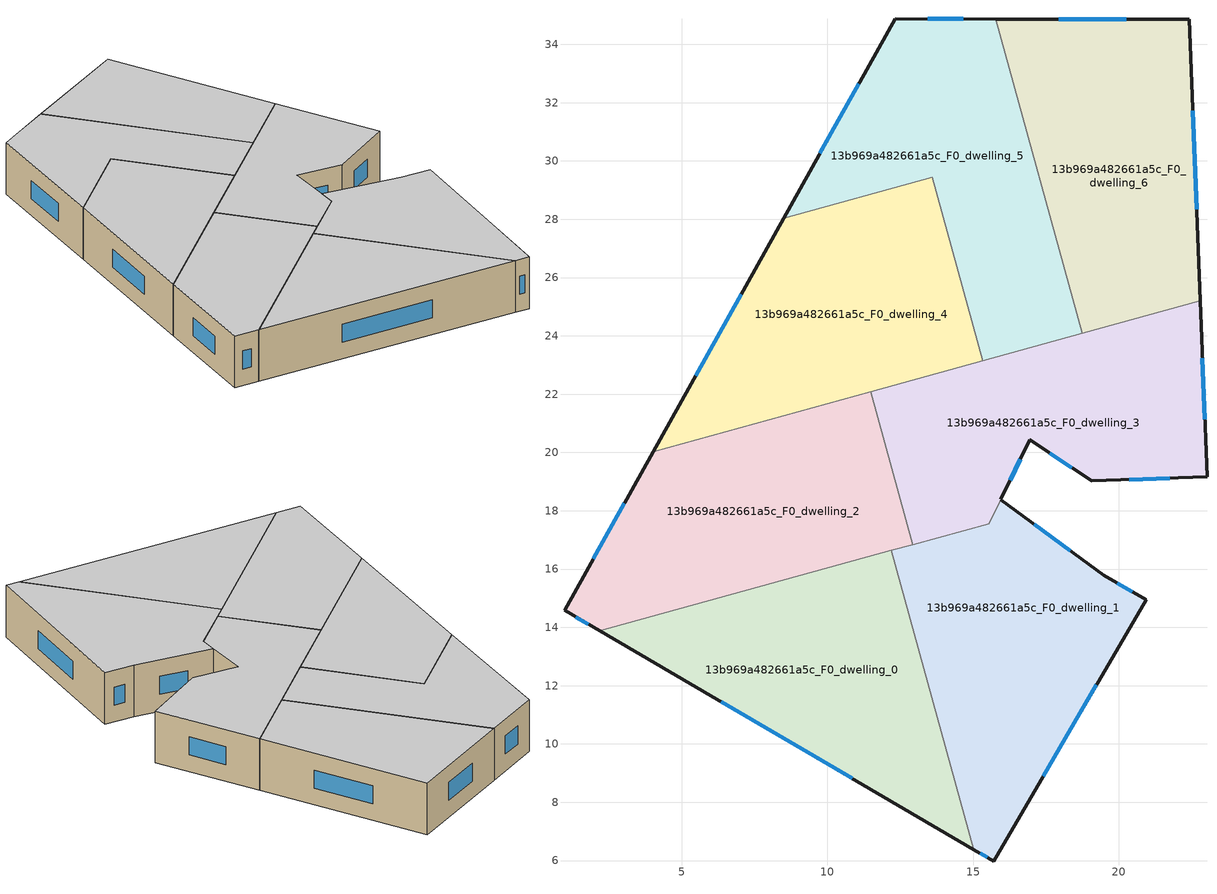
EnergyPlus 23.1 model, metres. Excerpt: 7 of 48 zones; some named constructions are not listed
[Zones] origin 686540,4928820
13b969a482661a5c_F0_dwelling_0
 floor ground (EU_floor_Construction): 12.2,16.64 15.03,6.38 2.19,13.88 z0
 wall outside (EU_wall_Construction): 2.19,13.88 15.03,6.38 z0:3
 wall to 13b969a482661a5c_F0_dwelling_1 (EU_wall_Construction): 15.03,6.38 12.2,16.64 z0:3
 wall to 13b969a482661a5c_F0_dwelling_2 (EU_wall_Construction): 12.2,16.64 2.19,13.88 z0:3
 window (EU_Window_Construction): 6.36,11.44 10.85,8.82 z0.98:2.02
 ceiling to 13b969a482661a5c_F1_dwelling_0 (EU_floor_Construction): 15.03,6.38 12.2,16.64 2.19,13.88 z3
13b969a482661a5c_F0_dwelling_1
 floor ground (EU_floor_Construction): 19.47,15.79 20.93,14.94 15.7,5.98 15.03,6.38 12.2,16.64 15.56,17.56 15.95,18.38 z0
 wall outside (EU_wall_Construction): 15.03,6.38 15.7,5.98 20.93,14.94 19.47,15.79 15.95,18.38 z0:3
 wall to 13b969a482661a5c_F0_dwelling_3 (EU_wall_Construction): 15.95,18.38 15.56,17.56 / 15.55,17.56 12.93,16.84 z0:3
 wall to 13b969a482661a5c_F0_dwelling_2 (EU_wall_Construction): 12.93,16.84 12.2,16.64 z0:3
 window (EU_Window_Construction): 18.33,16.63 17.1,17.54 / 20.46,15.22 19.95,15.52 / 17.4,8.9 19.23,12.03 / 15.25,6.25 15.48,6.11 z0.98:2.02
 ceiling to 13b969a482661a5c_F1_dwelling_1 (EU_floor_Construction): 15.7,5.98 20.93,14.94 19.47,15.79 15.95,18.38 15.56,17.56 12.2,16.64 15.03,6.38 z3
13b969a482661a5c_F0_dwelling_2
 floor ground (EU_floor_Construction): 11.49,22.09 12.93,16.84 2.19,13.88 0.98,14.58 4.03,20.03 z0
 wall outside (EU_wall_Construction): 4.03,20.03 0.98,14.58 2.19,13.88 z0:3
 wall to 13b969a482661a5c_F0_dwelling_3 (EU_wall_Construction): 12.93,16.84 11.49,22.09 z0:3
 wall to 13b969a482661a5c_F0_dwelling_4 (EU_wall_Construction): 11.49,22.09 4.03,20.03 z0:3
 window (EU_Window_Construction): 3.04,18.26 1.97,16.35 / 1.37,14.35 1.79,14.11 z0.98:2.02
 ceiling to 13b969a482661a5c_F1_dwelling_2 (EU_floor_Construction): 12.93,16.84 11.49,22.09 4.03,20.03 0.98,14.58 2.19,13.88 z3
13b969a482661a5c_F0_dwelling_3
 floor ground (EU_floor_Construction): 22.79,25.2 23.02,19.17 19.07,19.02 16.94,20.43 15.56,17.56 12.93,16.84 11.49,22.09 z0
 wall outside (EU_wall_Construction): 15.96,18.39 16.94,20.43 19.07,19.02 23.02,19.17 22.79,25.2 z0:3
 wall to 13b969a482661a5c_F0_dwelling_6 (EU_wall_Construction): 22.79,25.2 18.75,24.09 z0:3
 wall to 13b969a482661a5c_F0_dwelling_5 (EU_wall_Construction): 18.75,24.09 15.33,23.14 z0:3
 wall to 13b969a482661a5c_F0_dwelling_4 (EU_wall_Construction): 15.33,23.14 11.49,22.09 z0:3
 window (EU_Window_Construction): 22.95,21.13 22.87,23.24 / 20.36,19.07 21.74,19.12 / 17.64,19.97 18.38,19.48 / 16.28,19.05 16.62,19.77 z0.98:2.02
 ceiling to 13b969a482661a5c_F1_dwelling_3 (EU_floor_Construction): 23.02,19.17 22.79,25.2 11.49,22.09 12.93,16.84 15.56,17.56 16.94,20.43 19.07,19.02 z3
13b969a482661a5c_F0_dwelling_4
 floor ground (EU_floor_Construction): 13.6,29.44 15.33,23.14 4.03,20.03 8.5,28.04 z0
 wall outside (EU_wall_Construction): 8.5,28.04 4.03,20.03 z0:3
 wall to 13b969a482661a5c_F0_dwelling_5 (EU_wall_Construction): 15.33,23.14 13.6,29.44 8.5,28.04 z0:3
 window (EU_Window_Construction): 7.05,25.43 5.48,22.63 z0.98:2.02
 ceiling to 13b969a482661a5c_F1_dwelling_4 (EU_floor_Construction): 15.33,23.14 13.6,29.44 8.5,28.04 4.03,20.03 z3
13b969a482661a5c_F0_dwelling_5
 floor ground (EU_floor_Construction): 15.78,34.87 18.75,24.09 15.33,23.14 13.6,29.44 8.5,28.04 12.32,34.87 z0
 wall outside (EU_wall_Construction): 15.78,34.87 12.32,34.87 8.5,28.04 z0:3
 wall to 13b969a482661a5c_F0_dwelling_6 (EU_wall_Construction): 18.75,24.09 15.78,34.87 z0:3
 window (EU_Window_Construction): 11.08,32.65 9.75,30.26 / 14.65,34.87 13.45,34.87 z0.98:2.02
 ceiling to 13b969a482661a5c_F1_dwelling_5 (EU_floor_Construction): 18.75,24.09 15.78,34.87 12.32,34.87 8.5,28.04 13.6,29.44 15.33,23.14 z3
13b969a482661a5c_F0_dwelling_6
 floor ground (EU_floor_Construction): 22.41,34.86 22.79,25.2 18.75,24.09 15.78,34.87 z0
 wall outside (EU_wall_Construction): 22.79,25.2 22.41,34.86 15.78,34.87 z0:3
 window (EU_Window_Construction): 20.26,34.86 17.94,34.87 / 22.67,28.34 22.54,31.72 z0.98:2.02
 ceiling to 13b969a482661a5c_F1_dwelling_6 (EU_floor_Construction): 22.79,25.2 22.41,34.86 15.78,34.87 18.75,24.09 z3
[SCHEDULE:FILE] Column Number=1; Rows to Skip at Top=0; Number of Hours of Data=8760; Column Separator=Comma; Interpolate to Timestep=No; Minutes per Item=60; Adjust Schedule for Daylight Savings=Yes
Name | File
EU_Step8_GainSchedule_13b969a482661a5c_F1_dwelling_2_f000 | ../../schedules/13b969a482661a5c/13b969a482661a5c_F1_dwelling_2_f000_gain.csv
EU_Step8_GainSchedule_13b969a482661a5c_F1_dwelling_3_f000 | ../../schedules/13b969a482661a5c/13b969a482661a5c_F1_dwelling_3_f000_gain.csv
EU_Step8_GainSchedule_13b969a482661a5c_F1_dwelling_4_f000 | ../../schedules/13b969a482661a5c/13b969a482661a5c_F1_dwelling_4_f000_gain.csv
EU_Step8_GainSchedule_13b969a482661a5c_F1_dwelling_5_f000 | ../../schedules/13b969a482661a5c/13b969a482661a5c_F1_dwelling_5_f000_gain.csv
EU_Step8_GainSchedule_13b969a482661a5c_F1_dwelling_6_f000 | ../../schedules/13b969a482661a5c/13b969a482661a5c_F1_dwelling_6_f000_gain.csv
EU_Step8_GainSchedule_13b969a482661a5c_F2_dwelling_0_f000 | ../../schedules/13b969a482661a5c/13b969a482661a5c_F2_dwelling_0_f000_gain.csv
EU_Step8_GainSchedule_13b969a482661a5c_F2_dwelling_1_f000 | ../../schedules/13b969a482661a5c/13b969a482661a5c_F2_dwelling_1_f000_gain.csv
EU_Step8_GainSchedule_13b969a482661a5c_F2_dwelling_2_f000 | ../../schedules/13b969a482661a5c/13b969a482661a5c_F2_dwelling_2_f000_gain.csv
EU_Step8_GainSchedule_13b969a482661a5c_F2_dwelling_3_f000 | ../../schedules/13b969a482661a5c/13b969a482661a5c_F2_dwelling_3_f000_gain.csv
EU_Step8_GainSchedule_13b969a482661a5c_F2_dwelling_4_f000 | ../../schedules/13b969a482661a5c/13b969a482661a5c_F2_dwelling_4_f000_gain.csv
EU_Step8_GainSchedule_13b969a482661a5c_F2_dwelling_5_f000 | ../../schedules/13b969a482661a5c/13b969a482661a5c_F2_dwelling_5_f000_gain.csv
EU_Step8_GainSchedule_13b969a482661a5c_F2_dwelling_6_f000 | ../../schedules/13b969a482661a5c/13b969a482661a5c_F2_dwelling_6_f000_gain.csv
EU_Step8_GainSchedule_13b969a482661a5c_F3_dwelling_0_f000 | ../../schedules/13b969a482661a5c/13b969a482661a5c_F3_dwelling_0_f000_gain.csv
EU_Step8_GainSchedule_13b969a482661a5c_F3_dwelling_1_f000 | ../../schedules/13b969a482661a5c/13b969a482661a5c_F3_dwelling_1_f000_gain.csv
EU_Step8_GainSchedule_13b969a482661a5c_F3_dwelling_2_f000 | ../../schedules/13b969a482661a5c/13b969a482661a5c_F3_dwelling_2_f000_gain.csv
EU_Step8_GainSchedule_13b969a482661a5c_F3_dwelling_3_f000 | ../../schedules/13b969a482661a5c/13b969a482661a5c_F3_dwelling_3_f000_gain.csv
EU_Step8_GainSchedule_13b969a482661a5c_F3_dwelling_4_f000 | ../../schedules/13b969a482661a5c/13b969a482661a5c_F3_dwelling_4_f000_gain.csv
EU_Step8_GainSchedule_13b969a482661a5c_F3_dwelling_5_f000 | ../../schedules/13b969a482661a5c/13b969a482661a5c_F3_dwelling_5_f000_gain.csv
EU_Step8_GainSchedule_13b969a482661a5c_F3_dwelling_6_f000 | ../../schedules/13b969a482661a5c/13b969a482661a5c_F3_dwelling_6_f000_gain.csv
EU_Step8_GainSchedule_13b969a482661a5c_F4_dwelling_0_f000 | ../../schedules/13b969a482661a5c/13b969a482661a5c_F4_dwelling_0_f000_gain.csv
EU_Step8_GainSchedule_13b969a482661a5c_F4_dwelling_1_f000 | ../../schedules/13b969a482661a5c/13b969a482661a5c_F4_dwelling_1_f000_gain.csv
EU_Step8_GainSchedule_13b969a482661a5c_F4_dwelling_2_f000 | ../../schedules/13b969a482661a5c/13b969a482661a5c_F4_dwelling_2_f000_gain.csv
EU_Step8_GainSchedule_13b969a482661a5c_F4_dwelling_3_f000 | ../../schedules/13b969a482661a5c/13b969a482661a5c_F4_dwelling_3_f000_gain.csv
EU_Step8_GainSchedule_13b969a482661a5c_F4_dwelling_4_f000 | ../../schedules/13b969a482661a5c/13b969a482661a5c_F4_dwelling_4_f000_gain.csv
EU_Step8_GainSchedule_13b969a482661a5c_F4_dwelling_5_f000 | ../../schedules/13b969a482661a5c/13b969a482661a5c_F4_dwelling_5_f000_gain.csv
EU_Step8_GainSchedule_13b969a482661a5c_F4_dwelling_6_f000 | ../../schedules/13b969a482661a5c/13b969a482661a5c_F4_dwelling_6_f000_gain.csv
